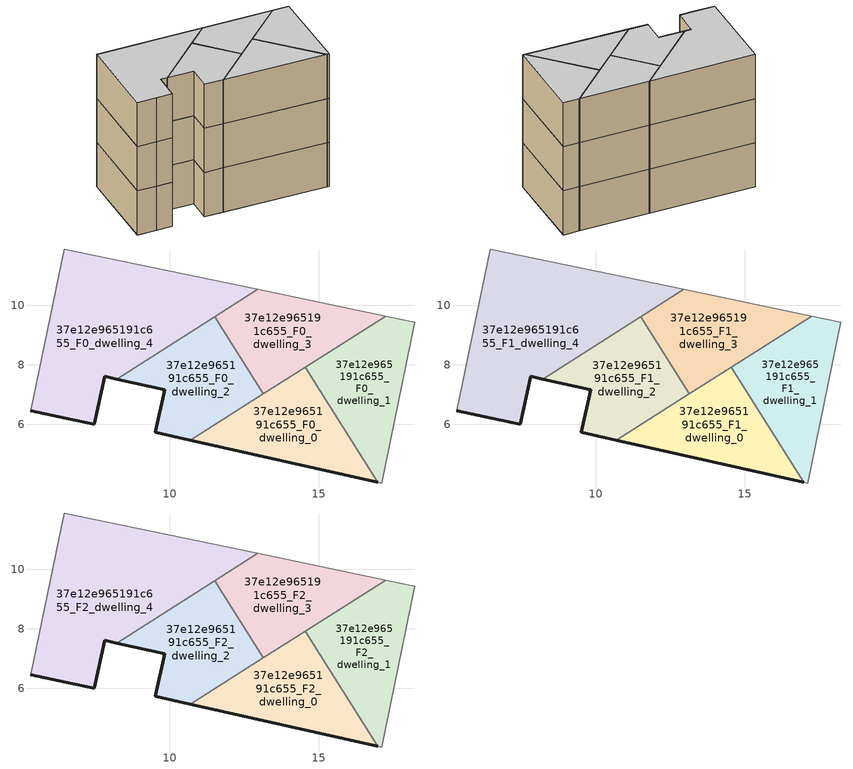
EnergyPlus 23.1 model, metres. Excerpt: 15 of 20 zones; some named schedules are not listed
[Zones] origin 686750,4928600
37e12e965191c655_F0_dwelling_0
 floor ground (EU_floor_Construction): 16.99,4.06 14.55,7.92 10.68,5.47 z0
 wall outside (EU_wall_Construction): 16.99,4.06 10.68,5.47 z0:3
 wall to 37e12e965191c655_F0_dwelling_1 (EU_wall_Construction): 14.55,7.92 16.99,4.06 z0:3
 wall to 37e12e965191c655_F0_dwelling_2 (EU_wall_Construction): 10.68,5.47 13.14,7.03 z0:3
 wall to 37e12e965191c655_F0_dwelling_3 (EU_wall_Construction): 13.14,7.03 14.54,7.92 z0:3
37e12e965191c655_F0_dwelling_1
 floor ground (EU_floor_Construction): 17.13,4.03 18.23,9.43 17.25,9.64 14.55,7.92 16.99,4.06 z0
 wall adiabatic (EU_wall_Construction): 17.25,9.64 18.23,9.43 17.13,4.03 16.99,4.06 z0:3
 wall to 37e12e965191c655_F0_dwelling_3 (EU_wall_Construction): 14.55,7.92 17.25,9.64 z0:3
37e12e965191c655_F0_dwelling_2
 floor ground (EU_floor_Construction): 13.14,7.03 11.51,9.61 8.21,7.53 9.83,7.16 9.51,5.73 10.68,5.47 z0
 wall outside (EU_wall_Construction): 10.68,5.47 9.51,5.73 9.83,7.16 8.21,7.53 z0:3
 wall to 37e12e965191c655_F0_dwelling_3 (EU_wall_Construction): 11.51,9.61 13.14,7.03 z0:3
 wall to 37e12e965191c655_F0_dwelling_4 (EU_wall_Construction): 8.21,7.53 11.51,9.61 z0:3
37e12e965191c655_F0_dwelling_3
 floor ground (EU_floor_Construction): 17.25,9.64 12.96,10.53 11.51,9.61 13.14,7.03 z0
 wall adiabatic (EU_wall_Construction): 12.96,10.53 17.25,9.64 z0:3
 wall to 37e12e965191c655_F0_dwelling_4 (EU_wall_Construction): 11.51,9.61 12.96,10.53 z0:3
37e12e965191c655_F0_dwelling_4
 floor ground (EU_floor_Construction): 12.96,10.53 6.46,11.89 5.33,6.45 6.51,6.2 7.46,6.01 7.82,7.61 8.21,7.53 z0
 wall outside (EU_wall_Construction): 8.21,7.53 7.82,7.61 7.46,6.01 6.51,6.2 5.33,6.45 z0:3
 wall adiabatic (EU_wall_Construction): 5.33,6.45 6.46,11.89 12.96,10.53 z0:3
37e12e965191c655_F1_dwelling_0
 floor to 37e12e965191c655_F0_dwelling_0 (EU_floor_Construction): 16.99,4.06 14.55,7.92 10.68,5.47 z3
 wall outside (EU_wall_Construction): 16.99,4.06 10.68,5.47 z3:6
 wall to 37e12e965191c655_F1_dwelling_1 (EU_wall_Construction): 14.55,7.92 16.99,4.06 z3:6
 wall to 37e12e965191c655_F1_dwelling_2 (EU_wall_Construction): 10.68,5.47 13.14,7.03 z3:6
 wall to 37e12e965191c655_F1_dwelling_3 (EU_wall_Construction): 13.14,7.03 14.54,7.92 z3:6
37e12e965191c655_F1_dwelling_1
 floor to 37e12e965191c655_F0_dwelling_1 (EU_floor_Construction): 17.13,4.03 18.23,9.43 17.25,9.64 14.55,7.92 16.99,4.06 z3
 wall adiabatic (EU_wall_Construction): 17.25,9.64 18.23,9.43 17.13,4.03 16.99,4.06 z3:6
 wall to 37e12e965191c655_F1_dwelling_3 (EU_wall_Construction): 14.55,7.92 17.25,9.64 z3:6
37e12e965191c655_F1_dwelling_2
 floor to 37e12e965191c655_F0_dwelling_2 (EU_floor_Construction): 13.14,7.03 11.51,9.61 8.21,7.53 9.83,7.16 9.51,5.73 10.68,5.47 z3
 wall outside (EU_wall_Construction): 10.68,5.47 9.51,5.73 9.83,7.16 8.21,7.53 z3:6
 wall to 37e12e965191c655_F1_dwelling_3 (EU_wall_Construction): 11.51,9.61 13.14,7.03 z3:6
 wall to 37e12e965191c655_F1_dwelling_4 (EU_wall_Construction): 8.21,7.53 11.51,9.61 z3:6
37e12e965191c655_F1_dwelling_3
 floor to 37e12e965191c655_F0_dwelling_3 (EU_floor_Construction): 17.25,9.64 12.96,10.53 11.51,9.61 13.14,7.03 z3
 wall adiabatic (EU_wall_Construction): 12.96,10.53 17.25,9.64 z3:6
 wall to 37e12e965191c655_F1_dwelling_4 (EU_wall_Construction): 11.51,9.61 12.96,10.53 z3:6
37e12e965191c655_F1_dwelling_4
 floor to 37e12e965191c655_F0_dwelling_4 (EU_floor_Construction): 12.96,10.53 6.46,11.89 5.33,6.45 6.51,6.2 7.46,6.01 7.82,7.61 8.21,7.53 z3
 wall outside (EU_wall_Construction): 8.21,7.53 7.82,7.61 7.46,6.01 6.51,6.2 5.33,6.45 z3:6
 wall adiabatic (EU_wall_Construction): 5.33,6.45 6.46,11.89 12.96,10.53 z3:6
37e12e965191c655_F2_dwelling_0
 floor to 37e12e965191c655_F1_dwelling_0 (EU_floor_Construction): 16.99,4.06 14.55,7.92 10.68,5.47 z6
 wall outside (EU_wall_Construction): 16.99,4.06 10.68,5.47 z6:9
 wall to 37e12e965191c655_F2_dwelling_1 (EU_wall_Construction): 14.55,7.92 16.99,4.06 z6:9
 wall to 37e12e965191c655_F2_dwelling_2 (EU_wall_Construction): 10.68,5.47 13.14,7.03 z6:9
 wall to 37e12e965191c655_F2_dwelling_3 (EU_wall_Construction): 13.14,7.03 14.54,7.92 z6:9
 ceiling to 37e12e965191c655_F3_dwelling_0 (EU_floor_Construction): 14.55,7.92 16.99,4.06 10.68,5.47 z9
37e12e965191c655_F2_dwelling_1
 floor to 37e12e965191c655_F1_dwelling_1 (EU_floor_Construction): 17.13,4.03 18.23,9.43 17.25,9.64 14.55,7.92 16.99,4.06 z6
 wall adiabatic (EU_wall_Construction): 17.25,9.64 18.23,9.43 17.13,4.03 16.99,4.06 z6:9
 wall to 37e12e965191c655_F2_dwelling_3 (EU_wall_Construction): 14.55,7.92 17.25,9.64 z6:9
 ceiling to 37e12e965191c655_F3_dwelling_1 (EU_floor_Construction): 18.23,9.43 17.13,4.03 16.99,4.06 14.55,7.92 17.25,9.64 z9
37e12e965191c655_F2_dwelling_2
 floor to 37e12e965191c655_F1_dwelling_2 (EU_floor_Construction): 13.14,7.03 11.51,9.61 8.21,7.53 9.83,7.16 9.51,5.73 10.68,5.47 z6
 wall outside (EU_wall_Construction): 10.68,5.47 9.51,5.73 9.83,7.16 8.21,7.53 z6:9
 wall to 37e12e965191c655_F2_dwelling_3 (EU_wall_Construction): 11.51,9.61 13.14,7.03 z6:9
 wall to 37e12e965191c655_F2_dwelling_4 (EU_wall_Construction): 8.21,7.53 11.51,9.61 z6:9
 ceiling to 37e12e965191c655_F3_dwelling_2 (EU_floor_Construction): 11.51,9.61 13.14,7.03 10.68,5.47 9.51,5.73 9.83,7.16 8.21,7.53 z9
37e12e965191c655_F2_dwelling_3
 floor to 37e12e965191c655_F1_dwelling_3 (EU_floor_Construction): 17.25,9.64 12.96,10.53 11.51,9.61 13.14,7.03 z6
 wall adiabatic (EU_wall_Construction): 12.96,10.53 17.25,9.64 z6:9
 wall to 37e12e965191c655_F2_dwelling_4 (EU_wall_Construction): 11.51,9.61 12.96,10.53 z6:9
 ceiling to 37e12e965191c655_F3_dwelling_3 (EU_floor_Construction): 17.25,9.64 13.14,7.03 11.51,9.61 12.96,10.53 z9
37e12e965191c655_F2_dwelling_4
 floor to 37e12e965191c655_F1_dwelling_4 (EU_floor_Construction): 12.96,10.53 6.46,11.89 5.33,6.45 6.51,6.2 7.46,6.01 7.82,7.61 8.21,7.53 z6
 wall outside (EU_wall_Construction): 8.21,7.53 7.82,7.61 7.46,6.01 6.51,6.2 5.33,6.45 z6:9
 wall adiabatic (EU_wall_Construction): 5.33,6.45 6.46,11.89 12.96,10.53 z6:9
 ceiling to 37e12e965191c655_F3_dwelling_4 (EU_floor_Construction): 12.96,10.53 8.21,7.53 7.82,7.61 7.46,6.01 6.51,6.2 5.33,6.45 6.46,11.89 z9
[Building]
EU S2 Campaign: North Axis=0; Terrain=City; Solar Distribution=FullExterior
[Site:Location]
Bologna: Latitude=44.5; Longitude=11.25; Time Zone=1; Elevation=37
[SizingPeriod:WeatherFileDays]
AnnualSizingPeriod: Begin Month=1; Begin Day of Month=1; End Month=12; End Day of Month=31; Day of Week for Start Day=Monday; Use Weather File Daylight Saving Period=No; Use Weather File Rain and Snow Indicators=No
[MATERIAL]
EU_InternalMass_Material: Roughness=MediumRough; Thickness=0.1; Conductivity=1; Density=1800; Specific Heat=900; Thermal Absorptance=0.9; Solar Absorptance=0.7; Visible Absorptance=0.7
[MATERIAL:NOMASS] Roughness=MediumRough; Thermal Absorptance=0.9; Solar Absorptance=0.7; Visible Absorptance=0.7
Name | Thermal Resistance
EU_wall_NoMass | 0.781309
EU_floor_NoMass | 0.563442
[CONSTRUCTION]
EU_wall_Construction: EU_wall_NoMass
EU_floor_Construction: EU_floor_NoMass
EU_InternalMass_Construction: EU_InternalMass_Material
[ZONE] Type=1; Multiplier=1; Ceiling Height=autocalculate; Floor Area=autocalculate; Part of Total Floor Area=Yes
Name | Volume
37e12e965191c655_F0_dwelling_0; 37e12e965191c655_F1_dwelling_0; 37e12e965191c655_F2_dwelling_0 | 31.3608
37e12e965191c655_F0_dwelling_1; 37e12e965191c655_F1_dwelling_1; 37e12e965191c655_F2_dwelling_1 | 31.3689
37e12e965191c655_F0_dwelling_2; 37e12e965191c655_F1_dwelling_2; 37e12e965191c655_F2_dwelling_2 | 30.2029
37e12e965191c655_F0_dwelling_3; 37e12e965191c655_F1_dwelling_3; 37e12e965191c655_F2_dwelling_3 | 30.1897
37e12e965191c655_F0_dwelling_4; 37e12e965191c655_F1_dwelling_4; 37e12e965191c655_F2_dwelling_4 | 65.0771
[INTERNALMASS] Construction=EU_InternalMass_Construction
Name | Zone or ZoneList | Surface Area
37e12e965191c655_F0_dwelling_0_EU_InternalMass | 37e12e965191c655_F0_dwelling_0 | 10.4539
37e12e965191c655_F0_dwelling_1_EU_InternalMass | 37e12e965191c655_F0_dwelling_1 | 10.4561
37e12e965191c655_F0_dwelling_2_EU_InternalMass | 37e12e965191c655_F0_dwelling_2 | 10.0676
37e12e965191c655_F0_dwelling_3_EU_InternalMass | 37e12e965191c655_F0_dwelling_3 | 10.0635
37e12e965191c655_F0_dwelling_4_EU_InternalMass | 37e12e965191c655_F0_dwelling_4 | 21.6919
37e12e965191c655_F1_dwelling_0_EU_InternalMass | 37e12e965191c655_F1_dwelling_0 | 10.4539
37e12e965191c655_F1_dwelling_1_EU_InternalMass | 37e12e965191c655_F1_dwelling_1 | 10.4561
37e12e965191c655_F1_dwelling_2_EU_InternalMass | 37e12e965191c655_F1_dwelling_2 | 10.0676
37e12e965191c655_F1_dwelling_3_EU_InternalMass | 37e12e965191c655_F1_dwelling_3 | 10.0635
37e12e965191c655_F1_dwelling_4_EU_InternalMass | 37e12e965191c655_F1_dwelling_4 | 21.6919
37e12e965191c655_F2_dwelling_0_EU_InternalMass | 37e12e965191c655_F2_dwelling_0 | 10.4539
37e12e965191c655_F2_dwelling_1_EU_InternalMass | 37e12e965191c655_F2_dwelling_1 | 10.4561
37e12e965191c655_F2_dwelling_2_EU_InternalMass | 37e12e965191c655_F2_dwelling_2 | 10.0676
37e12e965191c655_F2_dwelling_3_EU_InternalMass | 37e12e965191c655_F2_dwelling_3 | 10.0635
37e12e965191c655_F2_dwelling_4_EU_InternalMass | 37e12e965191c655_F2_dwelling_4 | 21.6919
[OTHEREQUIPMENT] Fuel Type=Electricity; Design Level Calculation Method=Watts/Area; Power per Zone Floor Area=1; Fraction Latent=0; Fraction Radiant=0; Fraction Lost=0; Carbon Dioxide Generation Rate=0; EndUse Subcategory=EU_Step8_InternalGains
Name | Zone or ZoneList or Space or SpaceList | Schedule
EU_Step8_InternalGain_37e12e965191c655_F0_dwelling_0_f000 | 37e12e965191c655_F0_dwelling_0 | EU_Step8_GainSchedule_37e12e965191c655_F0_dwelling_0_f000
EU_Step8_InternalGain_37e12e965191c655_F0_dwelling_1_f000 | 37e12e965191c655_F0_dwelling_1 | EU_Step8_GainSchedule_37e12e965191c655_F0_dwelling_1_f000
EU_Step8_InternalGain_37e12e965191c655_F0_dwelling_2_f000 | 37e12e965191c655_F0_dwelling_2 | EU_Step8_GainSchedule_37e12e965191c655_F0_dwelling_2_f000
EU_Step8_InternalGain_37e12e965191c655_F0_dwelling_3_f000 | 37e12e965191c655_F0_dwelling_3 | EU_Step8_GainSchedule_37e12e965191c655_F0_dwelling_3_f000
EU_Step8_InternalGain_37e12e965191c655_F0_dwelling_4_f000 | 37e12e965191c655_F0_dwelling_4 | EU_Step8_GainSchedule_37e12e965191c655_F0_dwelling_4_f000
EU_Step8_InternalGain_37e12e965191c655_F1_dwelling_0_f000 | 37e12e965191c655_F1_dwelling_0 | EU_Step8_GainSchedule_37e12e965191c655_F1_dwelling_0_f000
EU_Step8_InternalGain_37e12e965191c655_F1_dwelling_1_f000 | 37e12e965191c655_F1_dwelling_1 | EU_Step8_GainSchedule_37e12e965191c655_F1_dwelling_1_f000
EU_Step8_InternalGain_37e12e965191c655_F1_dwelling_2_f000 | 37e12e965191c655_F1_dwelling_2 | EU_Step8_GainSchedule_37e12e965191c655_F1_dwelling_2_f000
EU_Step8_InternalGain_37e12e965191c655_F1_dwelling_3_f000 | 37e12e965191c655_F1_dwelling_3 | EU_Step8_GainSchedule_37e12e965191c655_F1_dwelling_3_f000
EU_Step8_InternalGain_37e12e965191c655_F1_dwelling_4_f000 | 37e12e965191c655_F1_dwelling_4 | EU_Step8_GainSchedule_37e12e965191c655_F1_dwelling_4_f000
EU_Step8_InternalGain_37e12e965191c655_F2_dwelling_0_f000 | 37e12e965191c655_F2_dwelling_0 | EU_Step8_GainSchedule_37e12e965191c655_F2_dwelling_0_f000
EU_Step8_InternalGain_37e12e965191c655_F2_dwelling_1_f000 | 37e12e965191c655_F2_dwelling_1 | EU_Step8_GainSchedule_37e12e965191c655_F2_dwelling_1_f000
EU_Step8_InternalGain_37e12e965191c655_F2_dwelling_2_f000 | 37e12e965191c655_F2_dwelling_2 | EU_Step8_GainSchedule_37e12e965191c655_F2_dwelling_2_f000
EU_Step8_InternalGain_37e12e965191c655_F2_dwelling_3_f000 | 37e12e965191c655_F2_dwelling_3 | EU_Step8_GainSchedule_37e12e965191c655_F2_dwelling_3_f000
EU_Step8_InternalGain_37e12e965191c655_F2_dwelling_4_f000 | 37e12e965191c655_F2_dwelling_4 | EU_Step8_GainSchedule_37e12e965191c655_F2_dwelling_4_f000
[ZONEVENTILATION:DESIGNFLOWRATE] Schedule=EU_AlwaysOn; Design Flow Rate Calculation Method=AirChanges/Hour; Air Changes per Hour=0.692607; Ventilation Type=Natural; Fan Pressure Rise=0; Fan Total Efficiency=1; Constant Term Coefficient=1; Temperature Term Coefficient=0; Velocity Term Coefficient=0; Velocity Squared Term Coefficient=0; Minimum Indoor Temperature=-100; Maximum Indoor Temperature=100; Delta Temperature=-100; Minimum Outdoor Temperature=-100; Maximum Outdoor Temperature=100; Maximum Wind Speed=40
Name | Zone or ZoneList or Space or SpaceList
EU_ConstantAir_37e12e965191c655_F0_dwelling_0 | 37e12e965191c655_F0_dwelling_0
EU_ConstantAir_37e12e965191c655_F0_dwelling_1 | 37e12e965191c655_F0_dwelling_1
EU_ConstantAir_37e12e965191c655_F0_dwelling_2 | 37e12e965191c655_F0_dwelling_2
EU_ConstantAir_37e12e965191c655_F0_dwelling_3 | 37e12e965191c655_F0_dwelling_3
EU_ConstantAir_37e12e965191c655_F0_dwelling_4 | 37e12e965191c655_F0_dwelling_4
EU_ConstantAir_37e12e965191c655_F1_dwelling_0 | 37e12e965191c655_F1_dwelling_0
EU_ConstantAir_37e12e965191c655_F1_dwelling_1 | 37e12e965191c655_F1_dwelling_1
EU_ConstantAir_37e12e965191c655_F1_dwelling_2 | 37e12e965191c655_F1_dwelling_2
EU_ConstantAir_37e12e965191c655_F1_dwelling_3 | 37e12e965191c655_F1_dwelling_3
EU_ConstantAir_37e12e965191c655_F1_dwelling_4 | 37e12e965191c655_F1_dwelling_4
EU_ConstantAir_37e12e965191c655_F2_dwelling_0 | 37e12e965191c655_F2_dwelling_0
EU_ConstantAir_37e12e965191c655_F2_dwelling_1 | 37e12e965191c655_F2_dwelling_1
EU_ConstantAir_37e12e965191c655_F2_dwelling_2 | 37e12e965191c655_F2_dwelling_2
EU_ConstantAir_37e12e965191c655_F2_dwelling_3 | 37e12e965191c655_F2_dwelling_3
EU_ConstantAir_37e12e965191c655_F2_dwelling_4 | 37e12e965191c655_F2_dwelling_4
[HVACTEMPLATE:THERMOSTAT] Constant Heating Setpoint=20; Constant Cooling Setpoint=50
EU_HeatOnly_37e12e965191c655_F0_dwelling_0; EU_HeatOnly_37e12e965191c655_F0_dwelling_1; EU_HeatOnly_37e12e965191c655_F0_dwelling_2; EU_HeatOnly_37e12e965191c655_F0_dwelling_3; EU_HeatOnly_37e12e965191c655_F0_dwelling_4; EU_HeatOnly_37e12e965191c655_F1_dwelling_0; EU_HeatOnly_37e12e965191c655_F1_dwelling_1; EU_HeatOnly_37e12e965191c655_F1_dwelling_2; EU_HeatOnly_37e12e965191c655_F1_dwelling_3; EU_HeatOnly_37e12e965191c655_F1_dwelling_4; EU_HeatOnly_37e12e965191c655_F2_dwelling_0; EU_HeatOnly_37e12e965191c655_F2_dwelling_1; EU_HeatOnly_37e12e965191c655_F2_dwelling_2; EU_HeatOnly_37e12e965191c655_F2_dwelling_3; EU_HeatOnly_37e12e965191c655_F2_dwelling_4; EU_HeatOnly_37e12e965191c655_F3_dwelling_0; EU_HeatOnly_37e12e965191c655_F3_dwelling_1; EU_HeatOnly_37e12e965191c655_F3_dwelling_2; EU_HeatOnly_37e12e965191c655_F3_dwelling_3; EU_HeatOnly_37e12e965191c655_F3_dwelling_4
[HVACTEMPLATE:ZONE:IDEALLOADSAIRSYSTEM] System Availability Schedule=EU_AlwaysOn; Maximum Heating Supply Air Temperature=50; Minimum Cooling Supply Air Temperature=13; Maximum Heating Supply Air Humidity Ratio=0.0156; Minimum Cooling Supply Air Humidity Ratio=0.0077; Heating Limit=NoLimit; Cooling Limit=NoLimit; Heating Availability Schedule=EU_AlwaysOn; Cooling Availability Schedule=EU_CoolingOff; Dehumidification Control Type=ConstantSensibleHeatRatio; Cooling Sensible Heat Ratio=0.7; Dehumidification Setpoint=60; Humidification Control Type=None; Humidification Setpoint=30; Outdoor Air Method=None; Outdoor Air Flow Rate per Person=0.00944; Outdoor Air Flow Rate per Zone Floor Area=0; Outdoor Air Flow Rate per Zone=0; Demand Controlled Ventilation Type=None; Outdoor Air Economizer Type=NoEconomizer; Heat Recovery Type=None; Sensible Heat Recovery Effectiveness=0.7; Latent Heat Recovery Effectiveness=0.65
Name | Template Thermostat
37e12e965191c655_F0_dwelling_0 | EU_HeatOnly_37e12e965191c655_F0_dwelling_0
37e12e965191c655_F0_dwelling_1 | EU_HeatOnly_37e12e965191c655_F0_dwelling_1
37e12e965191c655_F0_dwelling_2 | EU_HeatOnly_37e12e965191c655_F0_dwelling_2
37e12e965191c655_F0_dwelling_3 | EU_HeatOnly_37e12e965191c655_F0_dwelling_3
37e12e965191c655_F0_dwelling_4 | EU_HeatOnly_37e12e965191c655_F0_dwelling_4
37e12e965191c655_F1_dwelling_0 | EU_HeatOnly_37e12e965191c655_F1_dwelling_0
37e12e965191c655_F1_dwelling_1 | EU_HeatOnly_37e12e965191c655_F1_dwelling_1
37e12e965191c655_F1_dwelling_2 | EU_HeatOnly_37e12e965191c655_F1_dwelling_2
37e12e965191c655_F1_dwelling_3 | EU_HeatOnly_37e12e965191c655_F1_dwelling_3
37e12e965191c655_F1_dwelling_4 | EU_HeatOnly_37e12e965191c655_F1_dwelling_4
37e12e965191c655_F2_dwelling_0 | EU_HeatOnly_37e12e965191c655_F2_dwelling_0
37e12e965191c655_F2_dwelling_1 | EU_HeatOnly_37e12e965191c655_F2_dwelling_1
37e12e965191c655_F2_dwelling_2 | EU_HeatOnly_37e12e965191c655_F2_dwelling_2
37e12e965191c655_F2_dwelling_3 | EU_HeatOnly_37e12e965191c655_F2_dwelling_3
37e12e965191c655_F2_dwelling_4 | EU_HeatOnly_37e12e965191c655_F2_dwelling_4
[SIZING:ZONE] Zone Cooling Design Supply Air Temperature Input Method=SupplyAirTemperature; Zone Cooling Design Supply Air Temperature=13; Zone Heating Design Supply Air Temperature Input Method=SupplyAirTemperature; Zone Heating Design Supply Air Temperature=50; Zone Cooling Design Supply Air Humidity Ratio=0.008; Zone Heating Design Supply Air Humidity Ratio=0.008; Cooling Design Air Flow Method=DesignDay; Cooling Design Air Flow Rate=0; Cooling Minimum Air Flow per Zone Floor Area=0.000762; Cooling Minimum Air Flow=0; Cooling Minimum Air Flow Fraction=0.2; Heating Design Air Flow Method=DesignDay; Heating Design Air Flow Rate=0; Heating Maximum Air Flow per Zone Floor Area=0.002032; Heating Maximum Air Flow=0.141576; Heating Maximum Air Flow Fraction=0.3; Account for Dedicated Outdoor Air System=No; Dedicated Outdoor Air System Control Strategy=NeutralSupplyAir; Dedicated Outdoor Air Low Setpoint Temperature for Design=autosize; Dedicated Outdoor Air High Setpoint Temperature for Design=autosize; Zone Load Sizing Method=Sensible Load Only No Latent Load; Zone Latent Cooling Design Supply Air Humidity Ratio Input Method=HumidityRatioDifference; Zone Cooling Design Supply Air Humidity Ratio Difference=0.005; Zone Latent Heating Design Supply Air Humidity Ratio Input Method=HumidityRatioDifference; Zone Humidification Design Supply Air Humidity Ratio Difference=0.005
37e12e965191c655_F0_dwelling_0; 37e12e965191c655_F0_dwelling_1; 37e12e965191c655_F0_dwelling_2; 37e12e965191c655_F0_dwelling_3; 37e12e965191c655_F0_dwelling_4; 37e12e965191c655_F1_dwelling_0; 37e12e965191c655_F1_dwelling_1; 37e12e965191c655_F1_dwelling_2; 37e12e965191c655_F1_dwelling_3; 37e12e965191c655_F1_dwelling_4; 37e12e965191c655_F2_dwelling_0; 37e12e965191c655_F2_dwelling_1; 37e12e965191c655_F2_dwelling_2; 37e12e965191c655_F2_dwelling_3; 37e12e965191c655_F2_dwelling_4
[SCHEDULE:FILE] Column Number=1; Rows to Skip at Top=0; Number of Hours of Data=8760; Column Separator=Comma; Interpolate to Timestep=No; Minutes per Item=60; Adjust Schedule for Daylight Savings=Yes
Name | File
EU_Step8_GainSchedule_37e12e965191c655_F0_dwelling_0_f000 | ../../schedules/37e12e965191c655/37e12e965191c655_F0_dwelling_0_f000_gain.csv
EU_Step8_GainSchedule_37e12e965191c655_F0_dwelling_1_f000 | ../../schedules/37e12e965191c655/37e12e965191c655_F0_dwelling_1_f000_gain.csv
EU_Step8_GainSchedule_37e12e965191c655_F0_dwelling_2_f000 | ../../schedules/37e12e965191c655/37e12e965191c655_F0_dwelling_2_f000_gain.csv
EU_Step8_GainSchedule_37e12e965191c655_F0_dwelling_3_f000 | ../../schedules/37e12e965191c655/37e12e965191c655_F0_dwelling_3_f000_gain.csv
EU_Step8_GainSchedule_37e12e965191c655_F0_dwelling_4_f000 | ../../schedules/37e12e965191c655/37e12e965191c655_F0_dwelling_4_f000_gain.csv
EU_Step8_GainSchedule_37e12e965191c655_F1_dwelling_0_f000 | ../../schedules/37e12e965191c655/37e12e965191c655_F1_dwelling_0_f000_gain.csv
EU_Step8_GainSchedule_37e12e965191c655_F1_dwelling_1_f000 | ../../schedules/37e12e965191c655/37e12e965191c655_F1_dwelling_1_f000_gain.csv
